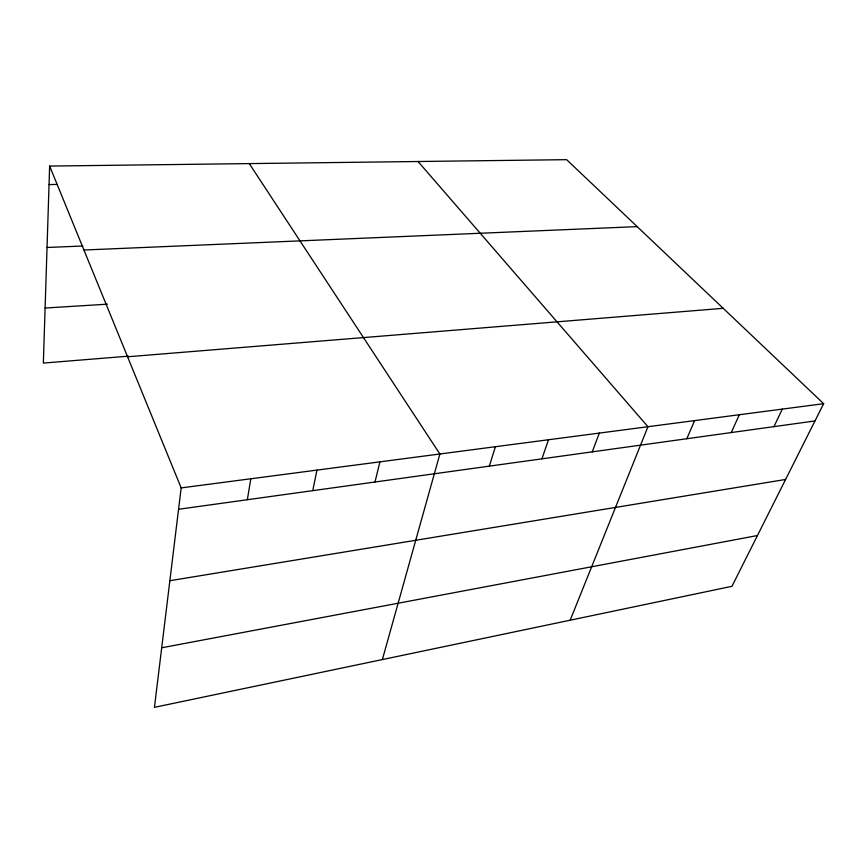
<?xml version="1.0" encoding="UTF-8"?>
<svg xmlns="http://www.w3.org/2000/svg" width="867" height="867" viewBox="0 0 867 867"><rect width="100%" height="100%" fill="white"/><g stroke="black" fill="none" stroke-linecap="round" stroke-linejoin="round"><path stroke-width="1.3" d="M49.636 166.074L181.16 487.904L154.445 707.331L731.954 586.309L823.65 403.686L566.65 159.669L49.636 166.074L43.35 363.078L128.522 356.164M247.344 499.728L250.801 478.779M312.738 490.646L316.964 470.098M374.999 482.009L379.909 461.851M382.369 659.559L439.872 453.994L249.273 163.603M489.324 466.143L495.404 446.711M541.929 458.838L548.497 439.753M592.28 451.848L599.292 433.099M570.172 620.208L647.952 426.716L418.046 161.511M686.827 438.724L694.597 420.603M731.249 432.557L739.356 414.729M773.938 426.64L782.337 409.094M161.695 647.779L757.444 535.535M169.867 580.717L785.6 479.451M178.559 509.276L814.98 420.939M181.16 487.904L823.65 403.686M127.568 356.781L723.208 308.316M45.106 308.034L107.475 304.176M83.936 250.01L637.169 226.623M47.035 247.474L82.918 246.011M49.04 184.573L57.07 184.422"/></g></svg>
